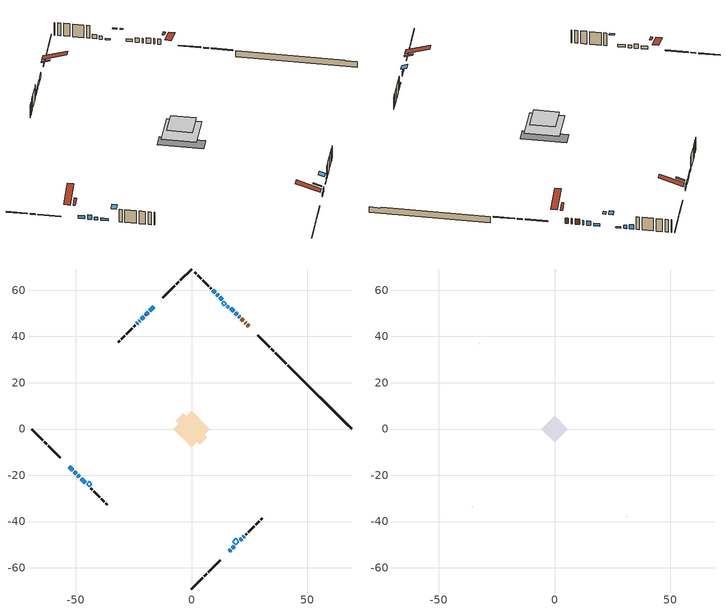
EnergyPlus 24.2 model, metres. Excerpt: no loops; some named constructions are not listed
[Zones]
conditioned space
 floor adiabatic (AdiabaticFloorConstruction): -7.93,0 0,7.93 7.93,0 0,-7.93 z2.84
 floor foundation (Slab1 construction): -6.86,3.64 -3.64,6.86 6.86,-3.64 3.64,-6.86 z-1.92
 floor foundation (Slab2 construction): -2.28,0 0,2.28 2.28,0 0,-2.28 z0
 wall outside (RimJoist1 construction): 0,-69.12 4.83,-64.29 / -69.12,0 -64.29,-4.83 / 0,69.12 -4.83,64.29 / 41.02,28.1 36.19,32.93 z0.4:0.7
 wall outside (RimJoist2 construction): 5.49,-63.63 6.58,-62.54 / -63.63,-5.49 -62.54,-6.58 / -5.49,63.63 -6.58,62.54 / 35.53,33.59 34.44,34.68 z0.4:0.7
 wall outside (RimJoist3 construction): 7.23,-61.89 12.38,-56.74 / -61.89,-7.23 -56.74,-12.38 / -7.23,61.89 -12.38,56.74 / 33.78,35.33 28.64,40.48 z0.4:0.7
 wall outside (AdiabaticWallConstruction 1): 24.68,44.44 24.07,45.05 / 23.42,45.7 23.12,46 / 22.46,46.66 21.48,47.64 z0.4:2.43
 wall outside (AdiabaticWallConstruction): -52.78,-16.34 -51.32,-17.8 / 16.34,-52.78 16.9,-52.22 / -22.33,46.78 -22.63,46.49 / -23.29,45.83 -23.72,45.4 / 22.39,-46.73 22.69,-46.43 / 11.47,57.65 10.87,58.25 z0.4:1.62; 20.82,48.3 20.5,48.62 / 19.84,49.28 18.94,50.18 / 17.56,-51.56 18.46,-50.66 / -50.66,-18.46 -49.76,-19.36 / 10.21,58.91 9.28,59.84 z0.4:2.05; -16.34,52.78 -18.06,51.06 z0.4:2.08; -49.11,-20.01 -48.39,-20.73 z0.4:1.42; 18.29,50.83 16.92,52.2 z0.4:1.37; -18.72,50.4 -19.87,49.25 / -20.53,48.59 -21.68,47.44 z0.4:1.72; -47.73,-21.39 -46.01,-23.11 z0.4:1.32; 13.27,55.85 12.12,57 / 21.16,-47.96 21.74,-47.38 z0.4:0.81
 wall outside (Wall1 construction): 23.35,-45.77 23.95,-45.17 / -43.49,-25.63 -42.88,-26.24 / -24.38,44.74 -24.98,44.14 / 8.62,60.5 8.01,61.11 z0.4:5.28
 wall outside (Wall2 construction): 24.61,-44.51 27.15,-41.97 / -42.22,-26.9 -39.68,-29.44 / -25.64,43.48 -28.18,40.94 / 7.35,61.77 4.81,64.31 z0.4:5.28
 wall outside (Wall3 construction): 27.81,-41.31 29.23,-39.89 / -39.02,-30.1 -37.6,-31.52 / -28.84,40.28 -30.26,38.86 / 4.15,64.97 2.74,66.38 z0.4:5.28
 wall outside (Wall4 construction): 29.89,-39.23 30.54,-38.58 / -36.95,-32.17 -36.3,-32.82 / -30.92,38.2 -31.57,37.55 / 2.08,67.04 1.43,67.69 z0.4:5.28
 wall foundation (FoundationWall1 construction): 41.68,27.44,-1.92 41.68,27.44,0.4 66.38,2.74,0.4 66.38,2.74,0.15 69.12,0,0.15 69.12,0,-1.92
 window (WindowConstruction 13): -52.78,-16.34 -51.32,-17.8 z0.4:1.62
 window (WindowConstruction 2): 20.82,48.3 20.5,48.62 z0.4:2.05
 window (WindowConstruction 3): 19.84,49.28 18.95,50.17 z0.4:2.05
 window (WindowConstruction 4): -16.34,52.78 -18.06,51.06 z0.4:2.08
 window (WindowConstruction 5): 16.34,-52.78 16.9,-52.22 z0.4:1.62
 window (WindowConstruction 6): 17.56,-51.56 18.46,-50.66 z0.4:2.05
 window (WindowConstruction 7): -50.66,-18.46 -49.76,-19.36 z0.4:2.05
 window (WindowConstruction 8): -49.1,-20.02 -48.39,-20.73 z0.4:1.41
 window (WindowConstruction 9): 18.29,50.83 16.92,52.2 z0.4:1.37
 window (WindowConstruction 10): -18.72,50.4 -19.87,49.25 z0.4:1.72
 window (WindowConstruction 11): -47.73,-21.39 -46.01,-23.11 z0.4:1.31
 window (WindowConstruction 12): -20.53,48.59 -21.68,47.44 z0.4:1.72
 window (WindowConstruction 14): -22.34,46.78 -22.63,46.49 z0.4:1.62
 window (WindowConstruction 17): 13.27,55.85 12.12,57 z0.4:0.81
 window (WindowConstruction 18): 21.16,-47.96 21.74,-47.38 z0.4:0.81
 window (WindowConstruction 15): -23.29,45.83 -23.72,45.4 z0.4:1.62
 window (WindowConstruction 16): 22.39,-46.73 22.69,-46.43 z0.4:1.62
 window (WindowConstruction): 11.47,57.65 10.87,58.25 z0.4:1.62
 window (WindowConstruction 1): 10.21,58.91 9.28,59.84 z0.4:2.05
 door (Door): 24.68,44.44 24.07,45.05 z0.4:2.43
 door (Door 1): 23.42,45.7 23.12,46 z0.4:2.43
 door (Door 2): 22.46,46.66 21.48,47.64 z0.4:2.43
 ceiling adiabatic (AdiabaticFloorConstruction): 0,-7.93 7.93,0 0,7.93 -7.93,0 z2.84
 roof outside (Roof2 construction): 15.68,-53.44,5.28 13.71,-51.47,6.21 13.19,-51.99,6.21 15.16,-53.96,5.28; -53.44,-15.68,5.28 -51.47,-13.71,6.21 -51.99,-13.19,6.21 -53.96,-15.16,5.28; -15.68,53.44,5.28 -13.71,51.47,6.21 -13.19,51.99,6.21 -15.16,53.96,5.28; 25.34,43.78,5.28 23.36,41.81,6.21 23.88,41.29,6.21 25.86,43.26,5.28
 roof outside (AdiabaticRoofConstruction): 15.57,53.55,5.28 14.91,52.89,5.59 15.61,52.19,5.59 16.27,52.86,5.28; 13.93,55.19,5.28 13,54.26,5.72 13.98,53.27,5.72 14.91,54.21,5.28; 20.5,-48.62,5.28 19.19,-47.3,5.9 17.79,-48.69,5.9 19.11,-50.01,5.28; -44.14,-24.98,5.28 -43,-23.83,5.82 -44.21,-22.63,5.82 -45.35,-23.77,5.28
 skylight (SkylightConstruction): 15.57,53.55,5.28 14.91,52.89,5.59 15.61,52.2,5.59 16.26,52.86,5.28
 skylight (SkylightConstruction 1): 13.93,55.19,5.28 13,54.26,5.72 13.98,53.27,5.72 14.91,54.21,5.28
 skylight (SkylightConstruction 2): 20.5,-48.62,5.28 19.19,-47.3,5.9 17.8,-48.69,5.9 19.11,-50.01,5.28
 skylight (SkylightConstruction 3): -44.14,-24.98,5.28 -43,-23.83,5.82 -44.21,-22.63,5.82 -45.35,-23.77,5.28
attic - vented
 floor to conditioned space (Floor1 construction Reversed): -5.73,0 0,5.73 5.73,0 0,-5.73 z5.28
 wall outside (Wall5 construction): 31.19,-37.93 31.31,-37.81 / -35.64,-33.48 -35.53,-33.59 / -32.22,36.9 -32.34,36.78 / 0.77,68.35 0.66,68.46 z0.4:5.28
 roof outside (Roof1 construction): 14.51,-54.61,5.28 8.93,-49.04,7.91 7.46,-50.51,7.91 13.04,-56.08,5.28; -54.61,-14.51,5.28 -49.04,-8.93,7.91 -50.51,-7.46,7.91 -56.08,-13.04,5.28; -14.51,54.61,5.28 -8.93,49.04,7.91 -7.46,50.51,7.91 -13.04,56.08,5.28; 26.51,42.61,5.28 20.94,37.03,7.91 22.41,35.56,7.91 27.98,41.14,5.28
[Schedule:Day:Interval]
clothes dryer exhaust 0 schedule day: No, 01:00, 0.123457, 02:00, 0.0740741, 03:00, 0.0493827, 04:00, 0.0246914, 05:00, 0.0493827, 06:00, 0.0740741, 07:00, 0.197531, 08:00, 0.395062, 09:00, 0.592593, 10:00, 0.839506, 11:00, 0.962963, 12:00, 1, 13:00, 0.91358, 14:00, 0.82716, 15:00, 0.716049, 16:00, 0.753086, 17:00, 0.679012, 18:00, 0.666667, 20:00, 0.62963, 21:00, 0.641975, 22:00, 0.666667, 23:00, 0.54321, 24:00, 0.296296
clothes dryer exhaust 0 schedule default day; cooling season schedule day; cooling season schedule day 2; cooling season schedule default day; exterior lighting schedule default day; natural vent schedule default day: No, 24:00, 0
cooling season schedule day 1: No, 24:00, 1
exterior lighting schedule day 10: No, 01:00, 0.552381, 03:00, 0.510952, 05:00, 0.483333, 06:00, 0.538571, 07:00, 0.607619, 08:00, 0.56619, 09:00, 0.428095, 10:00, 0.345238, 12:00, 0.331429, 13:00, 0.345238, 14:00, 0.386667, 15:00, 0.414286, 16:00, 0.483333, 17:00, 0.607619, 18:00, 0.773333, 19:00, 0.88381, 20:00, 0.939048, 21:00, 0.966667, 22:00, 0.897619, 23:00, 0.773333, 24:00, 0.649048
exterior lighting schedule day 11: No, 01:00, 0.571429, 03:00, 0.528571, 05:00, 0.5, 06:00, 0.557143, 07:00, 0.628571, 08:00, 0.585714, 09:00, 0.442857, 10:00, 0.357143, 12:00, 0.342857, 13:00, 0.357143, 14:00, 0.4, 15:00, 0.428571, 16:00, 0.5, 17:00, 0.628571, 18:00, 0.8, 19:00, 0.914286, 20:00, 0.971429, 21:00, 1, 22:00, 0.928571, 23:00, 0.8, 24:00, 0.671429
exterior lighting schedule day 9: No, 01:00, 0.509524, 03:00, 0.47131, 05:00, 0.445833, 06:00, 0.496786, 07:00, 0.560476, 08:00, 0.522262, 09:00, 0.394881, 10:00, 0.318452, 12:00, 0.305714, 13:00, 0.318452, 14:00, 0.356667, 15:00, 0.382143, 16:00, 0.445833, 17:00, 0.560476, 18:00, 0.713333, 19:00, 0.815238, 20:00, 0.86619, 21:00, 0.891667, 22:00, 0.827976, 23:00, 0.713333, 24:00, 0.59869
[Schedule:Week:Daily]
clothes dryer exhaust 0 schedule Week Rule - Jan1-Dec31: clothes dryer exhaust 0 schedule day, clothes dryer exhaust 0 schedule day, clothes dryer exhaust 0 schedule day, clothes dryer exhaust 0 schedule day, clothes dryer exhaust 0 schedule day, clothes dryer exhaust 0 schedule day, clothes dryer exhaust 0 schedule day, clothes dryer exhaust 0 schedule default day, clothes dryer exhaust 0 schedule default day, clothes dryer exhaust 0 schedule default day, clothes dryer exhaust 0 schedule default day, clothes dryer exhaust 0 schedule default day
cooling season schedule Week Rule - Jan1-May26: cooling season schedule day, cooling season schedule day, cooling season schedule day, cooling season schedule day, cooling season schedule day, cooling season schedule day, cooling season schedule day, cooling season schedule default day, cooling season schedule default day, cooling season schedule default day, cooling season schedule default day, cooling season schedule default day
cooling season schedule Week Rule - May27-Jun2: cooling season schedule day, cooling season schedule day, cooling season schedule day, cooling season schedule day, cooling season schedule day, cooling season schedule day 1, cooling season schedule day 1, cooling season schedule default day, cooling season schedule default day, cooling season schedule default day, cooling season schedule default day, cooling season schedule default day
cooling season schedule Week Rule - Jun3-Sep29: cooling season schedule day 1, cooling season schedule day 1, cooling season schedule day 1, cooling season schedule day 1, cooling season schedule day 1, cooling season schedule day 1, cooling season schedule day 1, cooling season schedule default day, cooling season schedule default day, cooling season schedule default day, cooling season schedule default day, cooling season schedule default day
cooling season schedule Week Rule - Sep30-Oct6: cooling season schedule day 1, cooling season schedule day 2, cooling season schedule day 2, cooling season schedule day 2, cooling season schedule day 2, cooling season schedule day 2, cooling season schedule day 2, cooling season schedule default day, cooling season schedule default day, cooling season schedule default day, cooling season schedule default day, cooling season schedule default day
cooling season schedule Week Rule - Oct7-Dec31: cooling season schedule day 2, cooling season schedule day 2, cooling season schedule day 2, cooling season schedule day 2, cooling season schedule day 2, cooling season schedule day 2, cooling season schedule day 2, cooling season schedule default day, cooling season schedule default day, cooling season schedule default day, cooling season schedule default day, cooling season schedule default day
exterior lighting schedule Week Rule - Oct28-Nov3: exterior lighting schedule day 9, exterior lighting schedule day 9, exterior lighting schedule day 9, exterior lighting schedule day 9, exterior lighting schedule day 10, exterior lighting schedule day 10, exterior lighting schedule day 10, exterior lighting schedule default day, exterior lighting schedule default day, exterior lighting schedule default day, exterior lighting schedule default day, exterior lighting schedule default day
exterior lighting schedule Week Rule - Nov4-Nov24: exterior lighting schedule day 10, exterior lighting schedule day 10, exterior lighting schedule day 10, exterior lighting schedule day 10, exterior lighting schedule day 10, exterior lighting schedule day 10, exterior lighting schedule day 10, exterior lighting schedule default day, exterior lighting schedule default day, exterior lighting schedule default day, exterior lighting schedule default day, exterior lighting schedule default day
exterior lighting schedule Week Rule - Nov25-Dec1: exterior lighting schedule day 10, exterior lighting schedule day 10, exterior lighting schedule day 10, exterior lighting schedule day 10, exterior lighting schedule day 10, exterior lighting schedule day 10, exterior lighting schedule day 11, exterior lighting schedule default day, exterior lighting schedule default day, exterior lighting schedule default day, exterior lighting schedule default day, exterior lighting schedule default day
exterior lighting schedule Week Rule - Dec2-Dec31: exterior lighting schedule day 11, exterior lighting schedule day 11, exterior lighting schedule day 11, exterior lighting schedule day 11, exterior lighting schedule day 11, exterior lighting schedule day 11, exterior lighting schedule day 11, exterior lighting schedule default day, exterior lighting schedule default day, exterior lighting schedule default day, exterior lighting schedule default day, exterior lighting schedule default day
natural vent schedule Week Rule - Jan1-Dec31: natural vent schedule default day, natural vent schedule default day, natural vent schedule default day, natural vent schedule default day, natural vent schedule default day, natural vent schedule default day, natural vent schedule default day, natural vent schedule default day, natural vent schedule default day, natural vent schedule default day, natural vent schedule default day, natural vent schedule default day
[Schedule:Year]
clothes dryer exhaust 0 schedule: clothes dryer exhaust 0 schedule Week Rule - Jan1-Dec31, 1, 1, 12, 31
cooling season schedule: cooling season schedule Week Rule - Jan1-May26, 1, 1, 5, 26, cooling season schedule Week Rule - May27-Jun2, 5, 27, 6, 2, cooling season schedule Week Rule - Jun3-Sep29, 6, 3, 9, 29, cooling season schedule Week Rule - Sep30-Oct6, 9, 30, 10, 6, cooling season schedule Week Rule - Oct7-Dec31, 10, 7, 12, 31
natural vent schedule: natural vent schedule Week Rule - Jan1-Dec31, 1, 1, 12, 31
